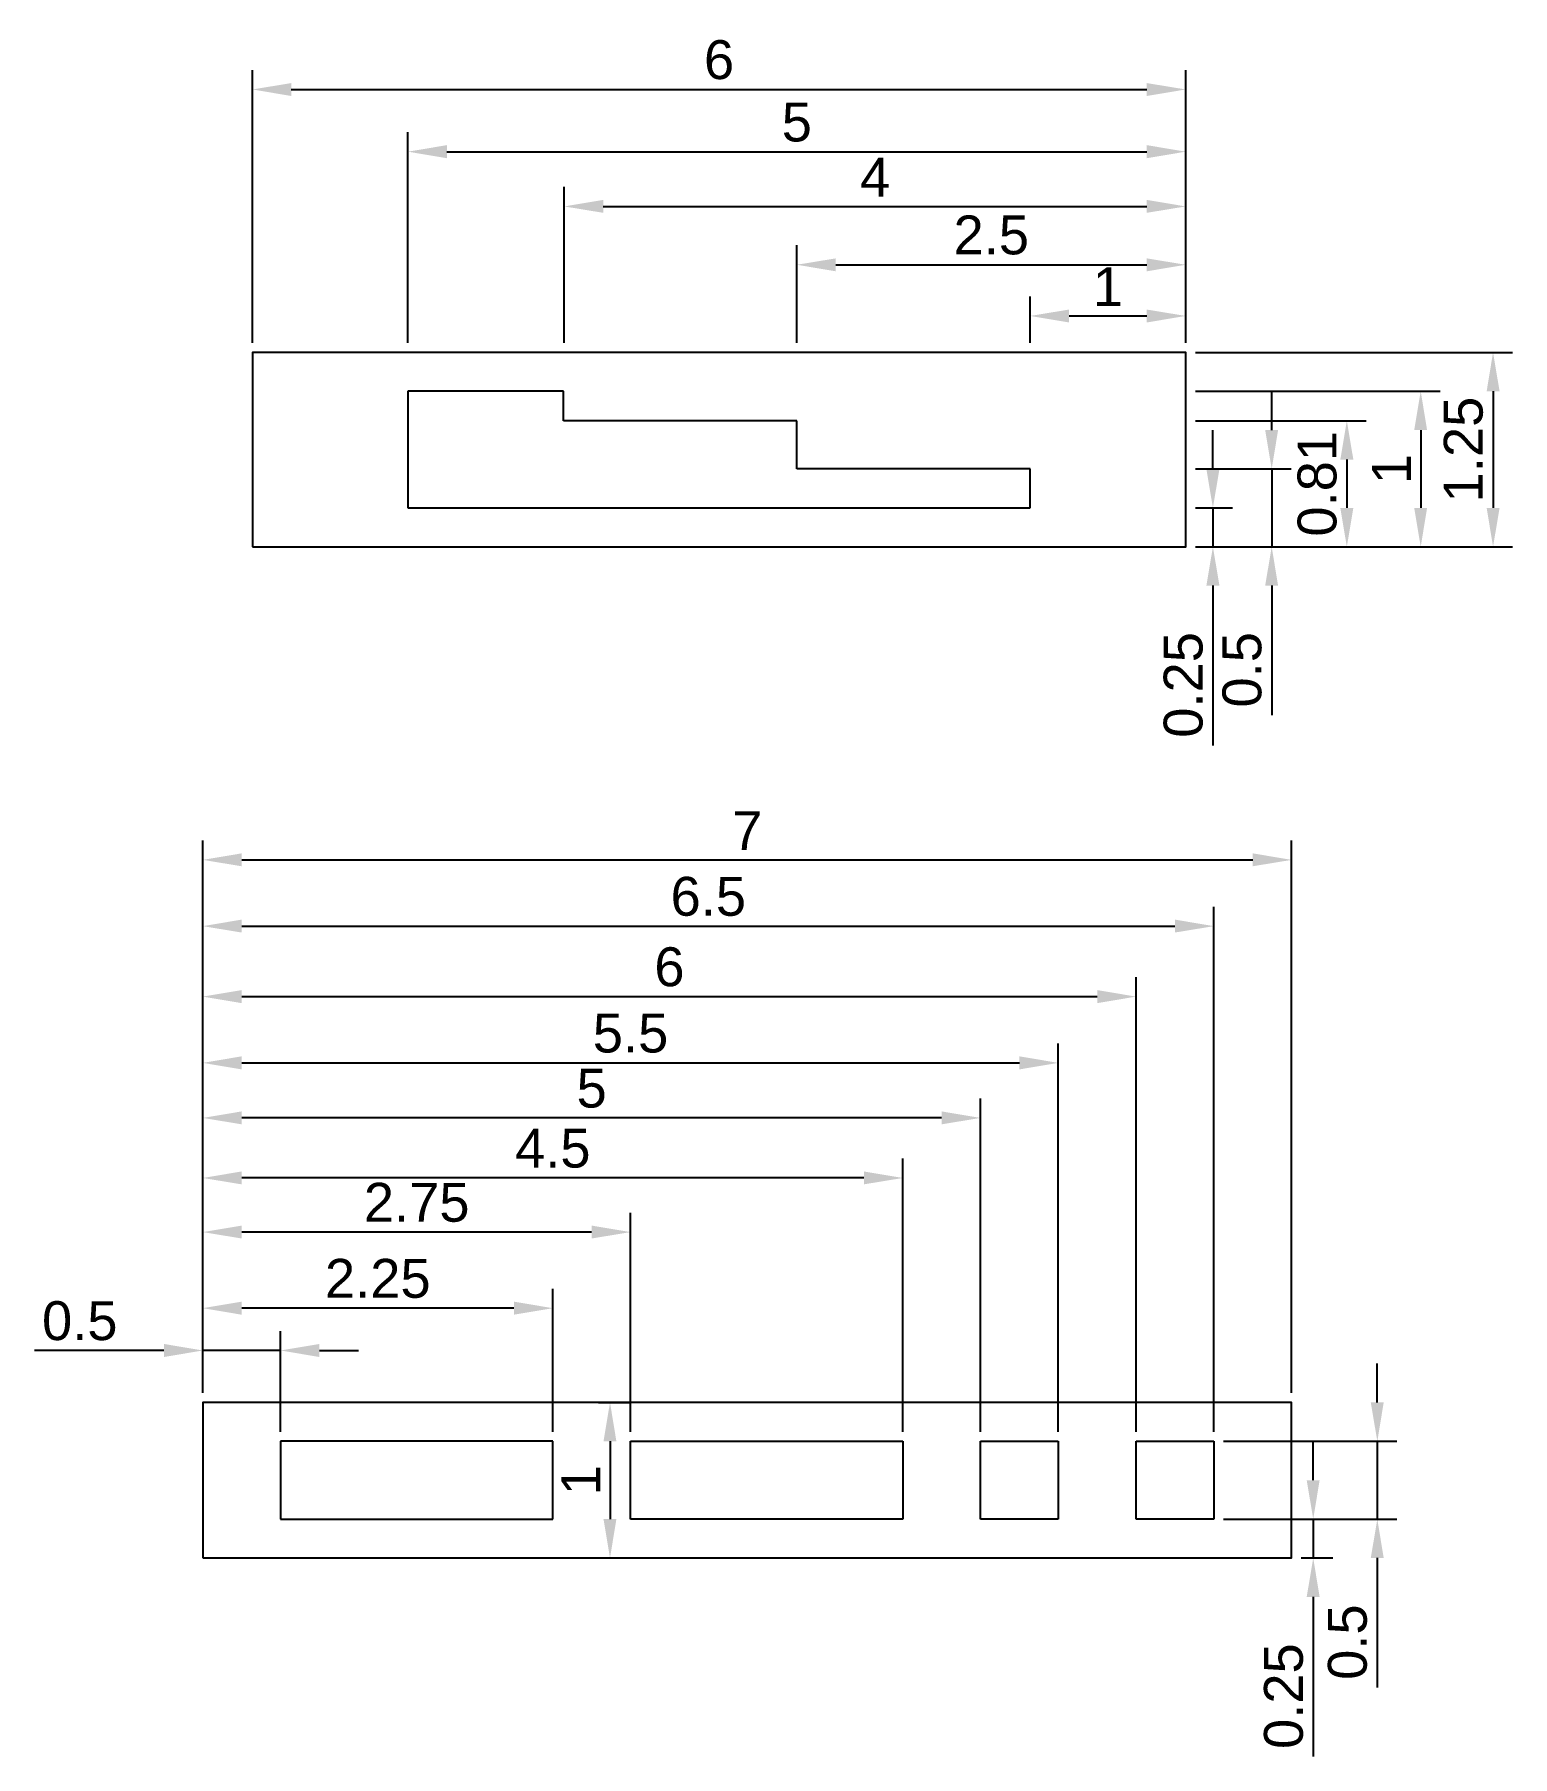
# Model space of a CAD drawing. Header units: millimetres. Extents: x 2439.2 to 2448.7, y 600.6 to 611.7.
import ezdxf

# ---------------------------------------------------------------- set-up
doc = ezdxf.new("R2010")
doc.units = ezdxf.units.MM
doc.styles.get("Standard").update_dxf_attribs({"font": 'arial.ttf'})
doc.dimstyles.new('ISO-25', dxfattribs={"dimscale": 0.1, "dimtxt": 2.5, "dimasz": 2.5, "dimexe": 1.25, "dimexo": 0.625, "dimtad": 1, "dimdsep": 46, "dimtxsty": 'Standard', "dimcen": 2.5, "dimadec": 1, "dimazin": 0, "dimtfac": 1, "dimtmove": 0, "dimatfit": 3, "dimfxl": 1, "dimarcsym": 0})

# ---------------------------------------------------------------- blocks, each defined once
blk = doc.blocks.new('*D1')
at = {"color": 0, "lineweight": -2, "transparency": 16777216}
for p, q in [((2440.59, 609.703), (2440.59, 611.456)), ((2446.59, 609.703), (2446.59, 611.456)), ((2440.84, 611.331), (2446.34, 611.331))]:
    blk.add_line(p, q, dxfattribs=at)
at = {"color": 0, "transparency": 16777216}
for points in [[(2440.84, 611.372), (2440.84, 611.289), (2440.59, 611.331)], [(2446.34, 611.372), (2446.34, 611.289), (2446.59, 611.331)]]:
    blk.add_solid(points, dxfattribs=at)
at = {"layer": 'Defpoints', "color": 0, "transparency": 16777216}
for p in [(2446.59, 611.331), (2440.59, 609.641), (2446.59, 609.641)]:
    blk.add_point(p, dxfattribs=at)
at = {"color": 0, "transparency": 16777216, "insert": (2443.59, 611.521), "char_height": 0.25, "attachment_point": 5}
blk.add_mtext('6', dxfattribs=at)
blk = doc.blocks.new('*D2')
at = {"color": 0, "lineweight": -2, "transparency": 16777216}
for p, q in [((2441.59, 609.703), (2441.59, 611.056)), ((2446.59, 609.703), (2446.59, 611.056)), ((2441.84, 610.931), (2446.34, 610.931))]:
    blk.add_line(p, q, dxfattribs=at)
at = {"color": 0, "transparency": 16777216}
for points in [[(2441.84, 610.973), (2441.84, 610.889), (2441.59, 610.931)], [(2446.34, 610.973), (2446.34, 610.889), (2446.59, 610.931)]]:
    blk.add_solid(points, dxfattribs=at)
at = {"layer": 'Defpoints', "color": 0, "transparency": 16777216}
for p in [(2446.59, 610.931), (2441.59, 609.641), (2446.59, 609.641)]:
    blk.add_point(p, dxfattribs=at)
at = {"color": 0, "transparency": 16777216, "insert": (2444.09, 611.12), "char_height": 0.25, "attachment_point": 5}
blk.add_mtext('5', dxfattribs=at)
blk = doc.blocks.new('*D3')
at = {"color": 0, "lineweight": -2, "transparency": 16777216}
for p, q in [((2442.595, 609.703), (2442.595, 610.704)), ((2446.59, 609.703), (2446.59, 610.704)), ((2442.845, 610.579), (2446.34, 610.579))]:
    blk.add_line(p, q, dxfattribs=at)
at = {"color": 0, "transparency": 16777216}
for points in [[(2442.845, 610.621), (2442.845, 610.538), (2442.595, 610.579)], [(2446.34, 610.621), (2446.34, 610.538), (2446.59, 610.579)]]:
    blk.add_solid(points, dxfattribs=at)
at = {"layer": 'Defpoints', "color": 0, "transparency": 16777216}
for p in [(2446.59, 610.579), (2442.595, 609.641), (2446.59, 609.641)]:
    blk.add_point(p, dxfattribs=at)
at = {"color": 0, "transparency": 16777216, "insert": (2444.593, 610.767), "char_height": 0.25, "attachment_point": 5}
blk.add_mtext('4', dxfattribs=at)
blk = doc.blocks.new('*D12')
at = {"color": 0, "lineweight": -2, "transparency": 16777216}
for p, q in [((2445.59, 609.703), (2445.59, 610)), ((2446.59, 609.703), (2446.59, 610)), ((2445.84, 609.875), (2446.34, 609.875))]:
    blk.add_line(p, q, dxfattribs=at)
at = {"color": 0, "transparency": 16777216}
for points in [[(2445.84, 609.916), (2445.84, 609.833), (2445.59, 609.875)], [(2446.34, 609.916), (2446.34, 609.833), (2446.59, 609.875)]]:
    blk.add_solid(points, dxfattribs=at)
at = {"layer": 'Defpoints', "color": 0, "transparency": 16777216}
for p in [(2446.59, 609.875), (2445.59, 609.641), (2446.59, 609.641)]:
    blk.add_point(p, dxfattribs=at)
at = {"color": 0, "transparency": 16777216, "insert": (2446.09, 610.063), "char_height": 0.25, "attachment_point": 5}
blk.add_mtext('1', dxfattribs=at)
blk = doc.blocks.new('*D13')
at = {"color": 0, "lineweight": -2, "transparency": 16777216}
for p, q in [((2446.765, 608.891), (2446.765, 609.141)), ((2446.653, 608.641), (2446.89, 608.641)), ((2446.765, 608.641), (2446.765, 608.391)), ((2446.653, 608.391), (2446.89, 608.391)), ((2446.765, 608.141), (2446.765, 607.114))]:
    blk.add_line(p, q, dxfattribs=at)
at = {"color": 0, "transparency": 16777216}
for points in [[(2446.723, 608.891), (2446.807, 608.891), (2446.765, 608.641)], [(2446.723, 608.141), (2446.807, 608.141), (2446.765, 608.391)]]:
    blk.add_solid(points, dxfattribs=at)
at = {"layer": 'Defpoints', "color": 0, "transparency": 16777216}
for p in [(2446.59, 608.641), (2446.59, 608.391), (2446.765, 608.391)]:
    blk.add_point(p, dxfattribs=at)
at = {"color": 0, "transparency": 16777216, "insert": (2446.575, 607.503), "char_height": 0.25, "attachment_point": 5, "rotation": 90}
blk.add_mtext('0.25', dxfattribs=at)
blk = doc.blocks.new('*D14')
at = {"color": 0, "lineweight": -2, "transparency": 16777216}
for p, q in [((2447.143, 609.141), (2447.143, 609.391)), ((2446.653, 608.891), (2447.268, 608.891)), ((2447.143, 608.891), (2447.143, 608.391)), ((2446.653, 608.391), (2447.268, 608.391)), ((2447.143, 608.141), (2447.143, 607.309))]:
    blk.add_line(p, q, dxfattribs=at)
at = {"color": 0, "transparency": 16777216}
for points in [[(2447.101, 609.141), (2447.184, 609.141), (2447.143, 608.891)], [(2447.101, 608.141), (2447.184, 608.141), (2447.143, 608.391)]]:
    blk.add_solid(points, dxfattribs=at)
at = {"layer": 'Defpoints', "color": 0, "transparency": 16777216}
for p in [(2446.59, 608.891), (2446.59, 608.391), (2447.143, 608.391)]:
    blk.add_point(p, dxfattribs=at)
at = {"color": 0, "transparency": 16777216, "insert": (2446.953, 607.6), "char_height": 0.25, "attachment_point": 5, "rotation": 90}
blk.add_mtext('0.5', dxfattribs=at)
blk = doc.blocks.new('*D15')
at = {"color": 0, "lineweight": -2, "transparency": 16777216}
for p, q in [((2446.653, 609.201), (2447.751, 609.201)), ((2447.626, 608.951), (2447.626, 608.641)), ((2446.653, 608.391), (2447.751, 608.391))]:
    blk.add_line(p, q, dxfattribs=at)
at = {"color": 0, "transparency": 16777216}
for points in [[(2447.584, 608.951), (2447.668, 608.951), (2447.626, 609.201)], [(2447.584, 608.641), (2447.668, 608.641), (2447.626, 608.391)]]:
    blk.add_solid(points, dxfattribs=at)
at = {"layer": 'Defpoints', "color": 0, "transparency": 16777216}
for p in [(2446.59, 609.201), (2446.59, 608.391), (2447.626, 608.391)]:
    blk.add_point(p, dxfattribs=at)
at = {"color": 0, "transparency": 16777216, "insert": (2447.436, 608.796), "char_height": 0.25, "attachment_point": 5, "rotation": 90}
blk.add_mtext('0.81', dxfattribs=at)
blk = doc.blocks.new('*D16')
at = {"color": 0, "lineweight": -2, "transparency": 16777216}
for p, q in [((2446.653, 609.391), (2448.226, 609.391)), ((2448.101, 609.141), (2448.101, 608.641)), ((2446.653, 608.391), (2448.226, 608.391))]:
    blk.add_line(p, q, dxfattribs=at)
at = {"color": 0, "transparency": 16777216}
for points in [[(2448.059, 609.141), (2448.142, 609.141), (2448.101, 609.391)], [(2448.059, 608.641), (2448.142, 608.641), (2448.101, 608.391)]]:
    blk.add_solid(points, dxfattribs=at)
at = {"layer": 'Defpoints', "color": 0, "transparency": 16777216}
for p in [(2446.59, 609.391), (2446.59, 608.391), (2448.101, 608.391)]:
    blk.add_point(p, dxfattribs=at)
at = {"color": 0, "transparency": 16777216, "insert": (2447.913, 608.891), "char_height": 0.25, "attachment_point": 5, "rotation": 90}
blk.add_mtext('1', dxfattribs=at)
blk = doc.blocks.new('*D17')
at = {"color": 0, "lineweight": -2, "transparency": 16777216}
for p, q in [((2446.653, 609.641), (2448.691, 609.641)), ((2448.566, 609.391), (2448.566, 608.641)), ((2446.653, 608.391), (2448.691, 608.391))]:
    blk.add_line(p, q, dxfattribs=at)
at = {"color": 0, "transparency": 16777216}
for points in [[(2448.525, 609.391), (2448.608, 609.391), (2448.566, 609.641)], [(2448.525, 608.641), (2448.608, 608.641), (2448.566, 608.391)]]:
    blk.add_solid(points, dxfattribs=at)
at = {"layer": 'Defpoints', "color": 0, "transparency": 16777216}
for p in [(2446.59, 609.641), (2446.59, 608.391), (2448.566, 608.391)]:
    blk.add_point(p, dxfattribs=at)
at = {"color": 0, "transparency": 16777216, "insert": (2448.376, 609.016), "char_height": 0.25, "attachment_point": 5, "rotation": 90}
blk.add_mtext('1.25', dxfattribs=at)
blk = doc.blocks.new('*D18')
at = {"color": 0, "lineweight": -2, "transparency": 16777216}
for p, q in [((2444.09, 609.703), (2444.09, 610.329)), ((2446.59, 609.703), (2446.59, 610.329)), ((2444.34, 610.204), (2446.34, 610.204))]:
    blk.add_line(p, q, dxfattribs=at)
at = {"color": 0, "transparency": 16777216}
for points in [[(2444.34, 610.245), (2444.34, 610.162), (2444.09, 610.204)], [(2446.34, 610.245), (2446.34, 610.162), (2446.59, 610.204)]]:
    blk.add_solid(points, dxfattribs=at)
at = {"layer": 'Defpoints', "color": 0, "transparency": 16777216}
for p in [(2446.59, 610.204), (2444.09, 609.641), (2446.59, 609.641)]:
    blk.add_point(p, dxfattribs=at)
at = {"color": 0, "transparency": 16777216, "insert": (2445.34, 610.394), "char_height": 0.25, "attachment_point": 5}
blk.add_mtext('2.5', dxfattribs=at)
blk = doc.blocks.new('*D20')
at = {"color": 0, "lineweight": -2, "transparency": 16777216}
for p, q in [((2440.271, 602.952), (2440.271, 603.349)), ((2440.771, 602.702), (2440.771, 603.349)), ((2440.021, 603.224), (2439.189, 603.224)), ((2440.771, 603.224), (2440.271, 603.224)), ((2441.021, 603.224), (2441.271, 603.224))]:
    blk.add_line(p, q, dxfattribs=at)
at = {"color": 0, "transparency": 16777216}
for points in [[(2440.021, 603.266), (2440.021, 603.182), (2440.271, 603.224)], [(2441.021, 603.266), (2441.021, 603.182), (2440.771, 603.224)]]:
    blk.add_solid(points, dxfattribs=at)
at = {"layer": 'Defpoints', "color": 0, "transparency": 16777216}
for p in [(2440.271, 603.224), (2440.271, 602.89), (2440.771, 602.64)]:
    blk.add_point(p, dxfattribs=at)
at = {"color": 0, "transparency": 16777216, "insert": (2439.48, 603.414), "char_height": 0.25, "attachment_point": 5}
blk.add_mtext('0.5', dxfattribs=at)
blk = doc.blocks.new('*D21')
at = {"color": 0, "lineweight": -2, "transparency": 16777216}
for p, q in [((2440.271, 602.952), (2440.271, 603.621)), ((2442.521, 602.702), (2442.521, 603.621)), ((2442.271, 603.496), (2440.521, 603.496))]:
    blk.add_line(p, q, dxfattribs=at)
at = {"color": 0, "transparency": 16777216}
for points in [[(2440.521, 603.538), (2440.521, 603.454), (2440.271, 603.496)], [(2442.271, 603.538), (2442.271, 603.454), (2442.521, 603.496)]]:
    blk.add_solid(points, dxfattribs=at)
at = {"layer": 'Defpoints', "color": 0, "transparency": 16777216}
for p in [(2440.271, 603.496), (2440.271, 602.89), (2442.521, 602.64)]:
    blk.add_point(p, dxfattribs=at)
at = {"color": 0, "transparency": 16777216, "insert": (2441.396, 603.686), "char_height": 0.25, "attachment_point": 5}
blk.add_mtext('2.25', dxfattribs=at)
blk = doc.blocks.new('*D22')
at = {"color": 0, "lineweight": -2, "transparency": 16777216}
for p, q in [((2440.271, 602.952), (2440.271, 604.11)), ((2443.021, 602.702), (2443.021, 604.11)), ((2442.771, 603.985), (2440.521, 603.985))]:
    blk.add_line(p, q, dxfattribs=at)
at = {"color": 0, "transparency": 16777216}
for points in [[(2440.521, 604.027), (2440.521, 603.944), (2440.271, 603.985)], [(2442.771, 604.027), (2442.771, 603.944), (2443.021, 603.985)]]:
    blk.add_solid(points, dxfattribs=at)
at = {"layer": 'Defpoints', "color": 0, "transparency": 16777216}
for p in [(2440.271, 603.985), (2440.271, 602.89), (2443.021, 602.64)]:
    blk.add_point(p, dxfattribs=at)
at = {"color": 0, "transparency": 16777216, "insert": (2441.646, 604.175), "char_height": 0.25, "attachment_point": 5}
blk.add_mtext('2.75', dxfattribs=at)
blk = doc.blocks.new('*D23')
at = {"color": 0, "lineweight": -2, "transparency": 16777216}
for p, q in [((2440.271, 602.952), (2440.271, 604.458)), ((2444.771, 602.702), (2444.771, 604.458)), ((2444.521, 604.333), (2440.521, 604.333))]:
    blk.add_line(p, q, dxfattribs=at)
at = {"color": 0, "transparency": 16777216}
for points in [[(2440.521, 604.375), (2440.521, 604.292), (2440.271, 604.333)], [(2444.521, 604.375), (2444.521, 604.292), (2444.771, 604.333)]]:
    blk.add_solid(points, dxfattribs=at)
at = {"layer": 'Defpoints', "color": 0, "transparency": 16777216}
for p in [(2440.271, 604.333), (2440.271, 602.89), (2444.771, 602.64)]:
    blk.add_point(p, dxfattribs=at)
at = {"color": 0, "transparency": 16777216, "insert": (2442.521, 604.523), "char_height": 0.25, "attachment_point": 5}
blk.add_mtext('4.5', dxfattribs=at)
blk = doc.blocks.new('*D24')
at = {"color": 0, "lineweight": -2, "transparency": 16777216}
for p, q in [((2440.271, 602.952), (2440.271, 604.844)), ((2445.271, 602.702), (2445.271, 604.844)), ((2445.021, 604.719), (2440.521, 604.719))]:
    blk.add_line(p, q, dxfattribs=at)
at = {"color": 0, "transparency": 16777216}
for points in [[(2440.521, 604.761), (2440.521, 604.678), (2440.271, 604.719)], [(2445.021, 604.761), (2445.021, 604.678), (2445.271, 604.719)]]:
    blk.add_solid(points, dxfattribs=at)
at = {"layer": 'Defpoints', "color": 0, "transparency": 16777216}
for p in [(2440.271, 604.719), (2440.271, 602.89), (2445.271, 602.64)]:
    blk.add_point(p, dxfattribs=at)
at = {"color": 0, "transparency": 16777216, "insert": (2442.771, 604.909), "char_height": 0.25, "attachment_point": 5}
blk.add_mtext('5', dxfattribs=at)
blk = doc.blocks.new('*D25')
at = {"color": 0, "lineweight": -2, "transparency": 16777216}
for p, q in [((2440.271, 602.952), (2440.271, 605.198)), ((2445.771, 602.702), (2445.771, 605.198)), ((2440.521, 605.073), (2445.521, 605.073))]:
    blk.add_line(p, q, dxfattribs=at)
at = {"color": 0, "transparency": 16777216}
for points in [[(2440.521, 605.115), (2440.521, 605.031), (2440.271, 605.073)], [(2445.521, 605.115), (2445.521, 605.031), (2445.771, 605.073)]]:
    blk.add_solid(points, dxfattribs=at)
at = {"layer": 'Defpoints', "color": 0, "transparency": 16777216}
for p in [(2445.771, 605.073), (2440.271, 602.89), (2445.771, 602.64)]:
    blk.add_point(p, dxfattribs=at)
at = {"color": 0, "transparency": 16777216, "insert": (2443.021, 605.263), "char_height": 0.25, "attachment_point": 5}
blk.add_mtext('5.5', dxfattribs=at)
blk = doc.blocks.new('*D26')
at = {"color": 0, "lineweight": -2, "transparency": 16777216}
for p, q in [((2440.271, 602.952), (2440.271, 605.624)), ((2446.271, 602.702), (2446.271, 605.624)), ((2440.521, 605.499), (2446.021, 605.499))]:
    blk.add_line(p, q, dxfattribs=at)
at = {"color": 0, "transparency": 16777216}
for points in [[(2440.521, 605.541), (2440.521, 605.457), (2440.271, 605.499)], [(2446.021, 605.541), (2446.021, 605.457), (2446.271, 605.499)]]:
    blk.add_solid(points, dxfattribs=at)
at = {"layer": 'Defpoints', "color": 0, "transparency": 16777216}
for p in [(2446.271, 605.499), (2440.271, 602.89), (2446.271, 602.64)]:
    blk.add_point(p, dxfattribs=at)
at = {"color": 0, "transparency": 16777216, "insert": (2443.271, 605.689), "char_height": 0.25, "attachment_point": 5}
blk.add_mtext('6', dxfattribs=at)
blk = doc.blocks.new('*D27')
at = {"color": 0, "lineweight": -2, "transparency": 16777216}
for p, q in [((2440.271, 602.952), (2440.271, 606.077)), ((2446.771, 602.702), (2446.771, 606.077)), ((2440.521, 605.952), (2446.521, 605.952))]:
    blk.add_line(p, q, dxfattribs=at)
at = {"color": 0, "transparency": 16777216}
for points in [[(2440.521, 605.994), (2440.521, 605.911), (2440.271, 605.952)], [(2446.521, 605.994), (2446.521, 605.911), (2446.771, 605.952)]]:
    blk.add_solid(points, dxfattribs=at)
at = {"layer": 'Defpoints', "color": 0, "transparency": 16777216}
for p in [(2446.771, 605.952), (2440.271, 602.89), (2446.771, 602.64)]:
    blk.add_point(p, dxfattribs=at)
at = {"color": 0, "transparency": 16777216, "insert": (2443.521, 606.142), "char_height": 0.25, "attachment_point": 5}
blk.add_mtext('6.5', dxfattribs=at)
blk = doc.blocks.new('*D28')
at = {"color": 0, "lineweight": -2, "transparency": 16777216}
for p, q in [((2440.271, 602.952), (2440.271, 606.503)), ((2447.271, 602.952), (2447.271, 606.503)), ((2440.521, 606.378), (2447.021, 606.378))]:
    blk.add_line(p, q, dxfattribs=at)
at = {"color": 0, "transparency": 16777216}
for points in [[(2440.521, 606.42), (2440.521, 606.337), (2440.271, 606.378)], [(2447.021, 606.42), (2447.021, 606.337), (2447.271, 606.378)]]:
    blk.add_solid(points, dxfattribs=at)
at = {"layer": 'Defpoints', "color": 0, "transparency": 16777216}
for p in [(2447.271, 606.378), (2440.271, 602.89), (2447.271, 602.89)]:
    blk.add_point(p, dxfattribs=at)
at = {"color": 0, "transparency": 16777216, "insert": (2443.771, 606.566), "char_height": 0.25, "attachment_point": 5}
blk.add_mtext('7', dxfattribs=at)
blk = doc.blocks.new('*D29')
at = {"color": 0, "lineweight": -2, "transparency": 16777216}
for p, q in [((2442.814, 602.89), (2443.014, 602.89)), ((2442.889, 602.64), (2442.889, 602.14)), ((2442.814, 601.89), (2443.014, 601.89))]:
    blk.add_line(p, q, dxfattribs=at)
at = {"color": 0, "transparency": 16777216}
for points in [[(2442.847, 602.64), (2442.93, 602.64), (2442.889, 602.89)], [(2442.847, 602.14), (2442.93, 602.14), (2442.889, 601.89)]]:
    blk.add_solid(points, dxfattribs=at)
at = {"layer": 'Defpoints', "color": 0, "transparency": 16777216}
for p in [(2442.751, 602.89), (2442.751, 601.89), (2442.889, 601.89)]:
    blk.add_point(p, dxfattribs=at)
at = {"color": 0, "transparency": 16777216, "insert": (2442.701, 602.39), "char_height": 0.25, "attachment_point": 5, "rotation": 90}
blk.add_mtext('1', dxfattribs=at)
blk = doc.blocks.new('*D30')
at = {"color": 0, "lineweight": -2, "transparency": 16777216}
for p, q in [((2447.41, 602.39), (2447.41, 602.64)), ((2446.833, 602.14), (2447.535, 602.14)), ((2447.41, 602.14), (2447.41, 601.89)), ((2447.333, 601.89), (2447.535, 601.89)), ((2447.41, 601.64), (2447.41, 600.613))]:
    blk.add_line(p, q, dxfattribs=at)
at = {"color": 0, "transparency": 16777216}
for points in [[(2447.368, 602.39), (2447.451, 602.39), (2447.41, 602.14)], [(2447.368, 601.64), (2447.451, 601.64), (2447.41, 601.89)]]:
    blk.add_solid(points, dxfattribs=at)
at = {"layer": 'Defpoints', "color": 0, "transparency": 16777216}
for p in [(2446.771, 602.14), (2447.271, 601.89), (2447.41, 601.89)]:
    blk.add_point(p, dxfattribs=at)
at = {"color": 0, "transparency": 16777216, "insert": (2447.22, 601.002), "char_height": 0.25, "attachment_point": 5, "rotation": 90}
blk.add_mtext('0.25', dxfattribs=at)
blk = doc.blocks.new('*D31')
at = {"color": 0, "lineweight": -2, "transparency": 16777216}
for p, q in [((2447.822, 602.89), (2447.822, 603.14)), ((2446.833, 602.64), (2447.947, 602.64)), ((2447.822, 602.64), (2447.822, 602.14)), ((2446.833, 602.14), (2447.947, 602.14)), ((2447.822, 601.89), (2447.822, 601.058))]:
    blk.add_line(p, q, dxfattribs=at)
at = {"color": 0, "transparency": 16777216}
for points in [[(2447.78, 602.89), (2447.863, 602.89), (2447.822, 602.64)], [(2447.78, 601.89), (2447.863, 601.89), (2447.822, 602.14)]]:
    blk.add_solid(points, dxfattribs=at)
at = {"layer": 'Defpoints', "color": 0, "transparency": 16777216}
for p in [(2446.771, 602.64), (2446.771, 602.14), (2447.822, 602.14)]:
    blk.add_point(p, dxfattribs=at)
at = {"color": 0, "transparency": 16777216, "insert": (2447.631, 601.349), "char_height": 0.25, "attachment_point": 5, "rotation": 90}
blk.add_mtext('0.5', dxfattribs=at)

msp = doc.modelspace()

# ---------------------------------------------------------------- linework, layer by layer
for p, q in [((2442.59, 609.391), (2441.59, 609.391)), ((2441.59, 609.391), (2441.59, 608.641)), ((2442.59, 609.201), (2442.59, 609.391)), ((2444.09, 609.201), (2442.59, 609.201)), ((2444.09, 608.891), (2444.09, 609.201)), ((2445.59, 608.891), (2444.09, 608.891)), ((2445.59, 608.641), (2445.59, 608.891)), ((2441.59, 608.641), (2445.59, 608.641)), ((2442.521, 602.64), (2440.771, 602.64)), ((2440.771, 602.64), (2440.771, 602.14)), ((2442.521, 602.14), (2442.521, 602.64)), ((2443.021, 602.14), (2443.021, 602.64)), ((2443.021, 602.64), (2444.771, 602.64)), ((2444.771, 602.64), (2444.771, 602.14)), ((2445.271, 602.14), (2445.271, 602.64)), ((2445.271, 602.64), (2445.771, 602.64)), ((2445.771, 602.64), (2445.771, 602.14)), ((2446.271, 602.14), (2446.271, 602.64)), ((2446.271, 602.64), (2446.771, 602.64)), ((2446.771, 602.64), (2446.771, 602.14)), ((2440.771, 602.14), (2442.521, 602.14)), ((2444.771, 602.14), (2443.021, 602.14)), ((2445.771, 602.14), (2445.271, 602.14)), ((2446.771, 602.14), (2446.271, 602.14))]:
    msp.add_line(p, q)
for points in [[(2440.59, 608.391), (2446.59, 608.391), (2446.59, 609.641), (2440.59, 609.641)], [(2440.271, 601.89), (2447.271, 601.89), (2447.271, 602.89), (2440.271, 602.89)]]:
    msp.add_lwpolyline(points, close=True)

# ---------------------------------------------------------------- dimensions: what is measured, and where the dimension line sits
for base, p1, p2, picture, middle in [((2446.59, 611.331), (2440.59, 609.641), (2446.59, 609.641), '*D1', (2443.59, 611.521)), ((2446.59, 610.931), (2441.59, 609.641), (2446.59, 609.641), '*D2', (2444.09, 611.12)), ((2446.5903, 610.5793), (2442.5947, 609.6406), (2446.5903, 609.6406), '*D3', (2444.5925, 610.7668)), ((2446.59, 610.204), (2444.09, 609.641), (2446.59, 609.641), '*D18', (2445.34, 610.394)), ((2446.59, 609.875), (2445.59, 609.641), (2446.59, 609.641), '*D12', (2446.09, 610.063)), ((2447.271, 606.378), (2440.271, 602.89), (2447.271, 602.89), '*D28', (2443.771, 606.566)), ((2446.771, 605.952), (2440.271, 602.89), (2446.771, 602.64), '*D27', (2443.521, 606.142)), ((2446.271, 605.499), (2440.271, 602.89), (2446.271, 602.64), '*D26', (2443.271, 605.689)), ((2445.771, 605.073), (2440.271, 602.89), (2445.771, 602.64), '*D25', (2443.021, 605.263)), ((2440.271, 604.719), (2445.271, 602.64), (2440.271, 602.89), '*D24', (2442.771, 604.909)), ((2440.271, 604.333), (2444.771, 602.64), (2440.271, 602.89), '*D23', (2442.521, 604.523)), ((2440.271, 603.985), (2443.021, 602.64), (2440.271, 602.89), '*D22', (2441.646, 604.175)), ((2440.271, 603.496), (2442.521, 602.64), (2440.271, 602.89), '*D21', (2441.396, 603.686)), ((2440.271, 603.224), (2440.771, 602.64), (2440.271, 602.89), '*D20', (2439.48, 603.414))]:
    dim = msp.add_linear_dim(base=base, p1=p1, p2=p2, dimstyle='ISO-25')
    dim.commit()
    dim.dimension.update_dxf_attribs({"geometry": picture, "text_midpoint": middle})
for base, p1, p2, picture, middle in [((2448.566, 608.391), (2446.59, 609.641), (2446.59, 608.391), '*D17', (2448.376, 609.016)), ((2447.143, 608.391), (2446.59, 608.891), (2446.59, 608.391), '*D14', (2446.953, 607.6)), ((2448.101, 608.391), (2446.59, 609.391), (2446.59, 608.391), '*D16', (2447.913, 608.891)), ((2447.626, 608.391), (2446.59, 609.201), (2446.59, 608.391), '*D15', (2447.436, 608.796)), ((2446.765, 608.391), (2446.59, 608.641), (2446.59, 608.391), '*D13', (2446.575, 607.503)), ((2447.822, 602.14), (2446.771, 602.64), (2446.771, 602.14), '*D31', (2447.631, 601.349)), ((2442.889, 601.89), (2442.751, 602.89), (2442.751, 601.89), '*D29', (2442.701, 602.39)), ((2447.41, 601.89), (2446.771, 602.14), (2447.271, 601.89), '*D30', (2447.22, 601.002))]:
    dim = msp.add_linear_dim(base=base, p1=p1, p2=p2, angle=90, dimstyle='ISO-25')
    dim.commit()
    dim.dimension.update_dxf_attribs({"geometry": picture, "text_midpoint": middle})

doc.saveas('drawing.dxf')
